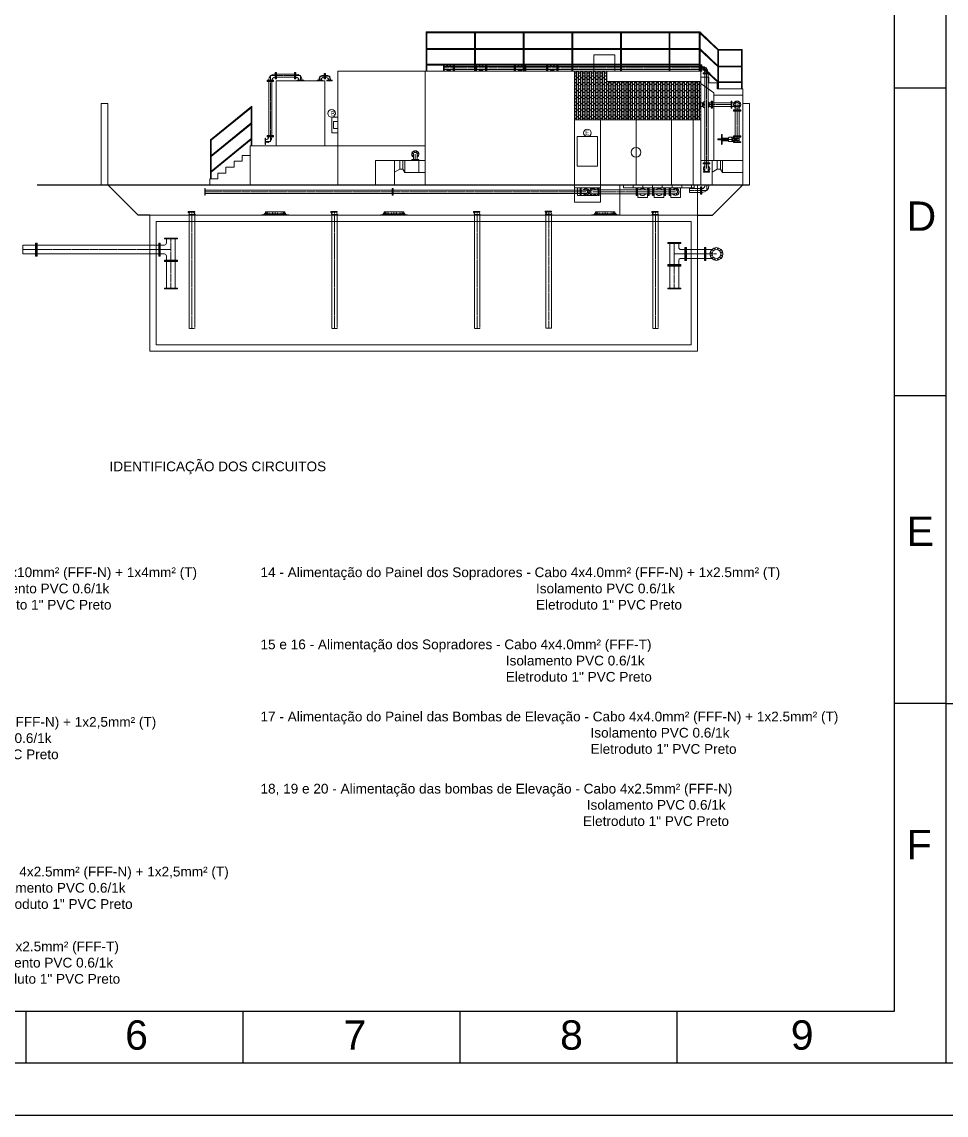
# Model space of a CAD drawing. Header units: millimetres. Extents: x 100 to 940, y 100 to 694.
# Drawn here: x 477.7 to 745, y 100 to 416.1 of the extents above; entities that cross this region are included whole.
import ezdxf

# ---------------------------------------------------------------- set-up
doc = ezdxf.new("R2010")
doc.units = ezdxf.units.MM
for name, pattern in [('CENTER', [2, 1.25, -0.25, 0.25, -0.25]), ('SGC_DASHDOT', [1, 0.5, -0.25, 0, -0.25]), ('SGC_HIDDEN', [0.375, 0.25, -0.125])]:
    doc.linetypes.add(name, pattern=pattern)
for name, color, linetype, lineweight in [('Centro', 1, 'CENTER', 5), ('COTAS', 5, 'Continuous', 5), ('M-EQUIPAMENTOS', 1, 'Continuous', 9), ('PAREDE', 7, 'Continuous', 9), ('SGC-Conexoes (Desenho Unifilar)', 6, 'Continuous', 5), ('SGC-Conexoes (Furos)', 9, 'Continuous', 5), ('SGC-Conexoes (Linhas Externas)', 6, 'Continuous', 9), ('SGC-EIXOS', 9, 'SGC_DASHDOT', 9), ('SGC-PONTAS', 2, 'SGC_HIDDEN', 9), ('SGC-Tubos (Desenho Bifilar)', 6, 'Continuous', 9), ('SGC-Valvulas (Acionamento)', 2, 'Continuous', 9), ('SGC-Valvulas (Linhas Externas)', 3, 'Continuous', 9), ('Solo', 14, 'Continuous', 30)]:
    doc.layers.add(name, color=color, linetype=linetype, lineweight=lineweight)
doc.layers.add('selo', color=7, linetype='Continuous')
doc.styles.add('Notes', font='arial.ttf', dxfattribs={"height": 3})
doc.styles.get("Standard").update_dxf_attribs({"font": 'arial.ttf'})

# ---------------------------------------------------------------- blocks, each defined once
blk = doc.blocks.new('BB-1-CA06-N10-D250-S0-L3800')
at = {"layer": 'SGC-EIXOS'}
blk.add_line((1900, 0), (-1900, 0), dxfattribs=at)
at = {"layer": 'SGC-Tubos (Desenho Bifilar)'}
for p, q in [((1878, 137), (-1878, 137)), ((1878, -137), (-1878, -137))]:
    blk.add_line(p, q, dxfattribs=at)
for points in [[(-1900, -200), (-1900, 200), (-1878, 200), (-1878, -200)], [(1900, -200), (1900, 200), (1878, 200), (1878, -200)]]:
    blk.add_lwpolyline(points, close=True, dxfattribs=at)
blk = doc.blocks.new('BB-1-CD13-N10-D250-S0', base_point=(347580, 18630))
at = {"layer": 'SGC-Conexoes (Linhas Externas)'}
blk.add_lwpolyline([(347370, 18430), (347370, 18830), (347392, 18830), (347392, 18430)], close=True, dxfattribs=at)
for points in [[(347684, 18767), (347392, 18767)], [(347684, 18493), (347392, 18493)]]:
    blk.add_lwpolyline(points, dxfattribs=at)
at = {"layer": 'SGC-EIXOS'}
blk.add_line((347790, 18630), (347370, 18630), dxfattribs=at)
at = {"layer": 'SGC-PONTAS'}
blk.add_lwpolyline([(347684, 18493), (347790, 18493), (347790, 18767), (347684, 18767)], dxfattribs=at)
blk = doc.blocks.new('BB-1-CG01-N10-D250-S250', base_point=(276853, 44976))
at = {"layer": 'SGC-Conexoes (Linhas Externas)'}
blk.add_line((276525, 44839), (277181, 44839), dxfattribs=at)
for points in [[(276716, 45304), (276716, 45177, -0.414214), (276653, 45113), (276525, 45113)], [(276990, 45304), (276990, 45177, 0.414214), (277054, 45113), (277181, 45113)]]:
    blk.add_lwpolyline(points, format="xyb", dxfattribs=at)
for points in [[(276653, 45326), (277053, 45326), (277053, 45304), (276653, 45304)], [(276503, 44776), (276503, 45176), (276525, 45176), (276525, 44776)], [(277203, 44776), (277203, 45176), (277181, 45176), (277181, 44776)]]:
    blk.add_lwpolyline(points, close=True, dxfattribs=at)
at = {"layer": 'SGC-EIXOS'}
for p, q in [((276853, 44976), (276853, 45326)), ((277203, 44976), (276503, 44976))]:
    blk.add_line(p, q, dxfattribs=at)
blk = doc.blocks.new('BB-1-CA06-N10-D250-S0-L600')
at = {"layer": 'SGC-EIXOS'}
blk.add_line((300, 0), (-300, 0), dxfattribs=at)
at = {"layer": 'SGC-Tubos (Desenho Bifilar)'}
for p, q in [((278, 137), (-278, 137)), ((278, -137), (-278, -137))]:
    blk.add_line(p, q, dxfattribs=at)
for points in [[(-300, -200), (-300, 200), (-278, 200), (-278, -200)], [(300, -200), (300, 200), (278, 200), (278, -200)]]:
    blk.add_lwpolyline(points, close=True, dxfattribs=at)
blk = doc.blocks.new('BB-4-CB01-N10-D250-S0', base_point=(358329, 37189))
at = {"layer": 'SGC-Conexoes (Furos)'}
for centre in [(358160, 37234), (358160, 37144), (358206, 37313), (358284, 37358), (358375, 37358), (358453, 37313), (358499, 37234), (358499, 37144), (358206, 37065), (358284, 37020), (358375, 37020), (358453, 37065)]:
    blk.add_circle(centre, 11.5, dxfattribs=at)
at = {"layer": 'SGC-Conexoes (Linhas Externas)'}
for p, q in [((358657, 37326), (358475, 37326)), ((358657, 37052), (358475, 37052))]:
    blk.add_line(p, q, dxfattribs=at)
blk.add_lwpolyline([(358679, 37389), (358657, 37389), (358657, 36989), (358679, 36989)], close=True, dxfattribs=at)
for radius in [200, 137]:
    blk.add_circle((358329, 37189), radius, dxfattribs=at)
at = {"layer": 'SGC-EIXOS'}
blk.add_line((358329, 37189), (358679, 37189), dxfattribs=at)
blk = doc.blocks.new('BB-1-CA06-N10-D250-S0-L727')
at = {"layer": 'SGC-EIXOS'}
blk.add_line((363.5, 0), (-363.5, 0), dxfattribs=at)
at = {"layer": 'SGC-Tubos (Desenho Bifilar)'}
for p, q in [((341.5, 137), (-341.5, 137)), ((341.5, -137), (-341.5, -137))]:
    blk.add_line(p, q, dxfattribs=at)
for points in [[(-363.5, -200), (-363.5, 200), (-341.5, 200), (-341.5, -200)], [(363.5, -200), (363.5, 200), (341.5, 200), (341.5, -200)]]:
    blk.add_lwpolyline(points, close=True, dxfattribs=at)
blk = doc.blocks.new('BB-1-CA06-N10-D250-S0-L864')
at = {"layer": 'SGC-EIXOS'}
blk.add_line((432, 0), (-432, 0), dxfattribs=at)
at = {"layer": 'SGC-Tubos (Desenho Bifilar)'}
for p, q in [((410, 137), (-410, 137)), ((410, -137), (-410, -137))]:
    blk.add_line(p, q, dxfattribs=at)
for points in [[(-432, -200), (-432, 200), (-410, 200), (-410, -200)], [(432, -200), (432, 200), (410, 200), (410, -200)]]:
    blk.add_lwpolyline(points, close=True, dxfattribs=at)
blk = doc.blocks.new('BB-2-LC01-N0-D0-S0', base_point=(-106625, -46704))
at = {"layer": 'SGC-Conexoes (Linhas Externas)'}
for p, q in [((-107045, -46798), (-106205, -46798)), ((-107045, -46804), (-107045, -46798)), ((-107045, -46804), (-106205, -46804)), ((-106979, -46798), (-106926, -46735)), ((-106975, -46798), (-106921, -46735)), ((-106930, -46798), (-106904, -46735)), ((-106926, -46735), (-106921, -46735)), ((-106925, -46704), (-106325, -46704)), ((-106925, -46704), (-106925, -46735)), ((-106925, -46798), (-106900, -46735)), ((-106921, -46795), (-106921, -46735)), ((-106330, -46771), (-106920, -46771)), ((-106920, -46771), (-106920, -46779)), ((-106920, -46779), (-106330, -46779)), ((-106904, -46735), (-106900, -46735)), ((-106900, -46798), (-106900, -46735)), ((-106884, -46798), (-106869, -46735)), ((-106882, -46704), (-106369, -46704)), ((-106882, -46704), (-106882, -46771)), ((-106879, -46798), (-106865, -46735)), ((-106869, -46735), (-106865, -46735)), ((-106865, -46798), (-106865, -46735)), ((-106822, -46798), (-106812, -46735)), ((-106817, -46798), (-106807, -46735)), ((-106812, -46735), (-106807, -46735)), ((-106807, -46798), (-106807, -46735)), ((-106787, -46771), (-106787, -46779)), ((-106764, -46771), (-106764, -46779)), ((-106708, -46798), (-106701, -46735)), ((-106703, -46798), (-106697, -46735)), ((-106701, -46735), (-106697, -46735)), ((-106697, -46798), (-106697, -46735)), ((-106547, -46798), (-106554, -46735)), ((-106549, -46735), (-106554, -46735)), ((-106554, -46798), (-106554, -46735)), ((-106543, -46798), (-106549, -46735)), ((-106487, -46771), (-106487, -46779)), ((-106464, -46771), (-106464, -46779)), ((-106439, -46735), (-106443, -46735)), ((-106433, -46798), (-106443, -46735)), ((-106443, -46798), (-106443, -46735)), ((-106429, -46798), (-106439, -46735)), ((-106382, -46735), (-106386, -46735)), ((-106371, -46798), (-106386, -46735)), ((-106386, -46798), (-106386, -46735)), ((-106367, -46798), (-106382, -46735)), ((-106369, -46704), (-106369, -46771)), ((-106325, -46798), (-106351, -46735)), ((-106347, -46735), (-106351, -46735)), ((-106351, -46798), (-106351, -46735)), ((-106321, -46798), (-106347, -46735)), ((-106330, -46771), (-106330, -46779)), ((-106276, -46798), (-106329, -46735)), ((-106325, -46735), (-106329, -46735)), ((-106329, -46795), (-106329, -46735)), ((-106325, -46704), (-106325, -46735)), ((-106271, -46798), (-106325, -46735)), ((-106205, -46804), (-106205, -46798)), ((-106205, -46804), (-106205, -46798))]:
    blk.add_line(p, q, dxfattribs=at)
at = {"layer": 'SGC-EIXOS'}
blk.add_line((-106625, -46704), (-106625, -46804), dxfattribs=at)
blk = doc.blocks.new('BB-4-CC01-N10-D80-S0', base_point=(-221981, 241938))
at = {"layer": 'SGC-Conexoes (Furos)'}
for centre in [(-222011, 242011), (-222011, 241864), (-221950, 242011), (-221950, 241864), (-221907, 241968), (-221907, 241907)]:
    blk.add_ellipse(centre, major_axis=(-9.5, 0), ratio=1, dxfattribs=at)
at = {"layer": 'SGC-Conexoes (Linhas Externas)'}
for p, q in [((-222127, 241987), (-221981, 241987)), ((-222127, 241889), (-221981, 241889))]:
    blk.add_line(p, q, dxfattribs=at)
blk.add_lwpolyline([(-222146, 242038), (-222127, 242038), (-222127, 241838), (-222146, 241838)], close=True, dxfattribs=at)
for radius, start, end in [(100, 209.3406, 150.6594), (49, 270, 90)]:
    blk.add_arc((-221981, 241938), radius, start, end, dxfattribs=at)
at = {"layer": 'SGC-EIXOS'}
blk.add_line((-222146, 241938), (-221981, 241938), dxfattribs=at)
blk = doc.blocks.new('BB-1-CA06-N10-D80-S0-L5800')
at = {"layer": 'SGC-EIXOS'}
blk.add_line((2900, 0), (-2900, 0), dxfattribs=at)
at = {"layer": 'SGC-Tubos (Desenho Bifilar)'}
for p, q in [((2881, 49), (-2881, 49)), ((2881, -49), (-2881, -49))]:
    blk.add_line(p, q, dxfattribs=at)
for points in [[(-2900, -100), (-2900, 100), (-2881, 100), (-2881, -100)], [(2900, -100), (2900, 100), (2881, 100), (2881, -100)]]:
    blk.add_lwpolyline(points, close=True, dxfattribs=at)
blk = doc.blocks.new('BB-1-CC01-N10-D50-S0', base_point=(-174500, -10107))
at = {"layer": 'SGC-Conexoes (Linhas Externas)'}
for points in [[(-174650, -10025), (-174631, -10025), (-174631, -10190), (-174650, -10190)], [(-174418, -10257), (-174418, -10238), (-174583, -10238), (-174583, -10257)]]:
    blk.add_lwpolyline(points, close=True, dxfattribs=at)
for radius in [164, 98]:
    blk.add_arc((-174631, -10238), radius, 360, 90, dxfattribs=at)
at = {"layer": 'SGC-EIXOS'}
for p, q in [((-174650, -10107), (-174500, -10107)), ((-174500, -10107), (-174500, -10257))]:
    blk.add_line(p, q, dxfattribs=at)
blk = doc.blocks.new('BB-1-CC01-N10-D80-S0', base_point=(373179.552, 32989.429))
at = {"layer": 'SGC-Conexoes (Linhas Externas)'}
for points in [[(373179.387, 32989.529), (373179.406, 32989.529), (373179.406, 32989.329), (373179.387, 32989.329)], [(373179.652, 32989.264), (373179.652, 32989.283), (373179.452, 32989.283), (373179.452, 32989.264)]]:
    blk.add_lwpolyline(points, close=True, dxfattribs=at)
for radius in [0.195, 0.097]:
    blk.add_arc((373179.406, 32989.283), radius, 360, 90, dxfattribs=at)
at = {"layer": 'SGC-EIXOS'}
for p, q in [((373179.387, 32989.429), (373179.552, 32989.429)), ((373179.552, 32989.429), (373179.552, 32989.264))]:
    blk.add_line(p, q, dxfattribs=at)
blk = doc.blocks.new('BB-1-CA06-N10-D80-S0-L600')
at = {"layer": 'SGC-EIXOS'}
blk.add_line((300, 0), (-300, 0), dxfattribs=at)
at = {"layer": 'SGC-Tubos (Desenho Bifilar)'}
for p, q in [((281, 49), (-281, 49)), ((281, -49), (-281, -49))]:
    blk.add_line(p, q, dxfattribs=at)
for points in [[(-300, -100), (-300, 100), (-281, 100), (-281, -100)], [(300, -100), (300, 100), (281, 100), (281, -100)]]:
    blk.add_lwpolyline(points, close=True, dxfattribs=at)
blk = doc.blocks.new('BB-1-CA06-N10-D80-S0-L1700')
at = {"layer": 'SGC-EIXOS'}
blk.add_line((850, 0), (-850, 0), dxfattribs=at)
at = {"layer": 'SGC-Tubos (Desenho Bifilar)'}
for p, q in [((831, 49), (-831, 49)), ((831, -49), (-831, -49))]:
    blk.add_line(p, q, dxfattribs=at)
for points in [[(-850, -100), (-850, 100), (-831, 100), (-831, -100)], [(850, -100), (850, 100), (831, 100), (831, -100)]]:
    blk.add_lwpolyline(points, close=True, dxfattribs=at)
blk = doc.blocks.new('BB-1-CA06-N10-D100-S0-L619')
at = {"layer": 'SGC-EIXOS'}
blk.add_line((309.5, 0), (-309.5, 0), dxfattribs=at)
at = {"layer": 'SGC-Tubos (Desenho Bifilar)'}
for p, q in [((290.5, 59), (-290.5, 59)), ((290.5, -59), (-290.5, -59))]:
    blk.add_line(p, q, dxfattribs=at)
for points in [[(-309.5, -110), (-309.5, 110), (-290.5, 110), (-290.5, -110)], [(309.5, -110), (309.5, 110), (290.5, 110), (290.5, -110)]]:
    blk.add_lwpolyline(points, close=True, dxfattribs=at)
blk = doc.blocks.new('BB-4-CC01-N10-D100-S0', base_point=(9653, 38781))
at = {"layer": 'SGC-Conexoes (Furos)'}
for centre in [(9619, 38864), (9688, 38864), (9736, 38816), (9619, 38698), (9688, 38698), (9736, 38747)]:
    blk.add_ellipse(centre, major_axis=(-9.5, 0), ratio=1, dxfattribs=at)
at = {"layer": 'SGC-Conexoes (Linhas Externas)'}
for p, q in [((9492, 38840), (9653, 38840)), ((9492, 38722), (9653, 38722))]:
    blk.add_line(p, q, dxfattribs=at)
blk.add_lwpolyline([(9473, 38891), (9492, 38891), (9492, 38671), (9473, 38671)], close=True, dxfattribs=at)
for radius, start, end in [(110, 212.4364, 147.5636), (59, 270, 90)]:
    blk.add_arc((9653, 38781), radius, start, end, dxfattribs=at)
at = {"layer": 'SGC-EIXOS'}
blk.add_line((9473, 38781), (9653, 38781), dxfattribs=at)
blk = doc.blocks.new('BB-1-EH01-N10-D100-S0', base_point=(440692, 47249))
at = {"layer": 'SGC-EIXOS'}
for p, q in [((440692, 47249), (440692, 47849)), ((440787, 47249), (440597, 47249))]:
    blk.add_line(p, q, dxfattribs=at)
at = {"layer": 'SGC-Valvulas (Acionamento)'}
blk.add_lwpolyline([(440736, 47714), (440838, 47714, 0.414214), (440842, 47718), (440842, 47725, 0.414214), (440838, 47729), (440546, 47729, 0.414214), (440542, 47725), (440542, 47718, 0.414214), (440546, 47714), (440648, 47714)], format="xyb", dxfattribs=at)
blk.add_lwpolyline([(440707, 47729), (440707, 47849), (440677, 47849), (440677, 47729)], close=True, dxfattribs=at)
at = {"layer": 'SGC-Valvulas (Linhas Externas)'}
for p, q in [((440648, 47714), (440736, 47714)), ((440648, 47517), (440648, 47714)), ((440736, 47704), (440648, 47704)), ((440736, 47694), (440648, 47694)), ((440736, 47684), (440648, 47684)), ((440736, 47547), (440648, 47547)), ((440659, 47547), (440659, 47684)), ((440681, 47547), (440681, 47684)), ((440703, 47547), (440703, 47684)), ((440725, 47547), (440725, 47684)), ((440736, 47517), (440736, 47714)), ((440616, 47308), (440625, 47308)), ((440625, 47308), (440625, 47359)), ((440736, 47537), (440648, 47537)), ((440736, 47527), (440648, 47527)), ((440758, 47308), (440758, 47359)), ((440768, 47308), (440758, 47308)), ((440768, 47190), (440616, 47190))]:
    blk.add_line(p, q, dxfattribs=at)
for points in [[(440597, 47139), (440597, 47359), (440616, 47359), (440616, 47139)], [(440787, 47139), (440787, 47359), (440768, 47359), (440768, 47139)]]:
    blk.add_lwpolyline(points, close=True, dxfattribs=at)
blk.add_lwpolyline([(440727, 47212), (440727, 47318, -0.198912), (440734, 47334), (440752, 47352, 0.198912), (440758, 47368), (440758, 47495, 0.414214), (440736, 47517), (440648, 47517, 0.414214), (440625, 47495), (440625, 47368, 0.198912), (440632, 47352), (440650, 47334, -0.198912), (440657, 47318), (440657, 47212, 0.414214), (440679, 47190), (440705, 47190, 0.414214)], format="xyb", close=True, dxfattribs=at)
for points in [[(440625, 47438), (440650, 47413, -0.198912), (440657, 47397), (440657, 47327)], [(440758, 47438), (440734, 47413, 0.198912), (440727, 47397), (440727, 47327)]]:
    blk.add_lwpolyline(points, format="xyb", dxfattribs=at)
blk = doc.blocks.new('BB-1-CA06-N10-D100-S0-L800')
at = {"layer": 'SGC-EIXOS'}
blk.add_line((400, 0), (-400, 0), dxfattribs=at)
at = {"layer": 'SGC-Tubos (Desenho Bifilar)'}
for p, q in [((381, 59), (-381, 59)), ((381, -59), (-381, -59))]:
    blk.add_line(p, q, dxfattribs=at)
for points in [[(-400, -110), (-400, 110), (-381, 110), (-381, -110)], [(400, -110), (400, 110), (381, 110), (381, -110)]]:
    blk.add_lwpolyline(points, close=True, dxfattribs=at)
blk = doc.blocks.new('BB-1-CC01-N10-D100-S0', base_point=(35554, 16637))
at = {"layer": 'SGC-Conexoes (Linhas Externas)'}
for points in [[(35374, 16747), (35393, 16747), (35393, 16527), (35374, 16527)], [(35664, 16457), (35664, 16476), (35444, 16476), (35444, 16457)]]:
    blk.add_lwpolyline(points, close=True, dxfattribs=at)
for radius in [220, 102]:
    blk.add_arc((35393, 16476), radius, 0, 90, dxfattribs=at)
at = {"layer": 'SGC-EIXOS'}
for p, q in [((35374, 16637), (35554, 16637)), ((35554, 16637), (35554, 16457))]:
    blk.add_line(p, q, dxfattribs=at)
blk = doc.blocks.new('BB-1-CD13-N10-D100-S0', base_point=(18535, 26959))
at = {"layer": 'SGC-Conexoes (Linhas Externas)'}
blk.add_lwpolyline([(18355, 26849), (18355, 27069), (18374, 27069), (18374, 26849)], close=True, dxfattribs=at)
for points in [[(18620, 27018), (18374, 27018)], [(18620, 26900), (18374, 26900)]]:
    blk.add_lwpolyline(points, dxfattribs=at)
at = {"layer": 'SGC-EIXOS'}
blk.add_line((18715, 26959), (18355, 26959), dxfattribs=at)
at = {"layer": 'SGC-PONTAS'}
blk.add_lwpolyline([(18620, 26900), (18715, 26900), (18715, 27018), (18620, 27018)], dxfattribs=at)
blk = doc.blocks.new('BB-1-CA06-N10-D80-S0-L4432')
at = {"layer": 'SGC-EIXOS'}
blk.add_line((2216, 0), (-2216, 0), dxfattribs=at)
at = {"layer": 'SGC-Tubos (Desenho Bifilar)'}
for p, q in [((2197, 49), (-2197, 49)), ((2197, -49), (-2197, -49))]:
    blk.add_line(p, q, dxfattribs=at)
for points in [[(-2216, -100), (-2216, 100), (-2197, 100), (-2197, -100)], [(2216, -100), (2216, 100), (2197, 100), (2197, -100)]]:
    blk.add_lwpolyline(points, close=True, dxfattribs=at)
blk = doc.blocks.new('BB-1-CA06-N10-D80-S0-L680')
at = {"layer": 'SGC-EIXOS'}
blk.add_line((340, 0), (-340, 0), dxfattribs=at)
at = {"layer": 'SGC-Tubos (Desenho Bifilar)'}
for p, q in [((321, 49), (-321, 49)), ((321, -49), (-321, -49))]:
    blk.add_line(p, q, dxfattribs=at)
for points in [[(-340, -100), (-340, 100), (-321, 100), (-321, -100)], [(340, -100), (340, 100), (321, 100), (321, -100)]]:
    blk.add_lwpolyline(points, close=True, dxfattribs=at)
blk = doc.blocks.new('BB-1-CA06-N10-D80-S0-L880')
at = {"layer": 'SGC-EIXOS'}
blk.add_line((440, 0), (-440, 0), dxfattribs=at)
at = {"layer": 'SGC-Tubos (Desenho Bifilar)'}
for p, q in [((421, 49), (-421, 49)), ((421, -49), (-421, -49))]:
    blk.add_line(p, q, dxfattribs=at)
for points in [[(-440, -100), (-440, 100), (-421, 100), (-421, -100)], [(440, -100), (440, 100), (421, 100), (421, -100)]]:
    blk.add_lwpolyline(points, close=True, dxfattribs=at)
blk = doc.blocks.new('BB-5-CG01-N10-D80-S50', base_point=(-100684, -49226))
at = {"layer": 'SGC-Conexoes (Linhas Externas)'}
for p, q in [((-100543, -49177), (-100825, -49177)), ((-100543, -49275), (-100825, -49275))]:
    blk.add_line(p, q, dxfattribs=at)
for points in [[(-100844, -49326), (-100844, -49126), (-100825, -49126), (-100825, -49326)], [(-100524, -49326), (-100524, -49126), (-100543, -49126), (-100543, -49326)]]:
    blk.add_lwpolyline(points, close=True, dxfattribs=at)
for start, end in [(36.4371, 143.5629), (216.4371, 323.5629)]:
    blk.add_arc((-100684, -49226), 82.5, start, end, dxfattribs=at)
at = {"layer": 'SGC-EIXOS'}
blk.add_line((-100524, -49226), (-100844, -49226), dxfattribs=at)
blk = doc.blocks.new('BB-5-CG01-N10-D100-S100', base_point=(439327, 47808))
at = {"layer": 'SGC-Conexoes (Linhas Externas)'}
for p, q in [((439488, 47867), (439166, 47867)), ((439488, 47749), (439166, 47749))]:
    blk.add_line(p, q, dxfattribs=at)
for points in [[(439147, 47698), (439147, 47918), (439166, 47918), (439166, 47698)], [(439507, 47698), (439507, 47918), (439488, 47918), (439488, 47698)]]:
    blk.add_lwpolyline(points, close=True, dxfattribs=at)
for start, end in [(32.4364, 147.5636), (212.4364, 327.5636)]:
    blk.add_arc((439327, 47808), 110, start, end, dxfattribs=at)
at = {"layer": 'SGC-EIXOS'}
blk.add_line((439507, 47808), (439147, 47808), dxfattribs=at)
blk = doc.blocks.new('BB-1-CA06-N10-D100-S0-L150')
at = {"layer": 'SGC-EIXOS'}
blk.add_line((75, 0), (-75, 0), dxfattribs=at)
at = {"layer": 'SGC-Tubos (Desenho Bifilar)'}
for p, q in [((56, 59), (-56, 59)), ((56, -59), (-56, -59))]:
    blk.add_line(p, q, dxfattribs=at)
for points in [[(-75, -110), (-75, 110), (-56, 110), (-56, -110)], [(75, -110), (75, 110), (56, 110), (56, -110)]]:
    blk.add_lwpolyline(points, close=True, dxfattribs=at)
blk = doc.blocks.new('BB-1-CA06-N10-D100-S0-L1174')
at = {"layer": 'SGC-EIXOS'}
blk.add_line((587.035, 0), (-587.035, 0), dxfattribs=at)
at = {"layer": 'SGC-Tubos (Desenho Bifilar)'}
for p, q in [((568.035, 59), (-568.035, 59)), ((568.035, -59), (-568.035, -59))]:
    blk.add_line(p, q, dxfattribs=at)
for points in [[(-587.035, -110), (-587.035, 110), (-568.035, 110), (-568.035, -110)], [(587.035, -110), (587.035, 110), (568.035, 110), (568.035, -110)]]:
    blk.add_lwpolyline(points, close=True, dxfattribs=at)
blk = doc.blocks.new('BB-1-GA01-N0-D0-S0', base_point=(134464, 232532))
at = {"layer": 'SGC-Conexoes (Linhas Externas)'}
for p, q in [((134351, 232646), (134351, 232622)), ((134383, 232646), (134351, 232646)), ((134385, 232582), (134351, 232622)), ((134367, 232549), (134561, 232549)), ((134367, 232532), (134561, 232532)), ((134379, 232646), (134379, 232624)), ((134379, 232646), (134549, 232646)), ((134414, 232646), (134414, 232624)), ((134414, 232624), (134514, 232624)), ((134514, 232646), (134514, 232624)), ((134549, 232646), (134549, 232624))]:
    blk.add_line(p, q, dxfattribs=at)
for points in [[(134367, 232532), (134367, 232549, -0.137976), (134368, 232554), (134402, 232609, 0.58566), (134393, 232624), (134379, 232624)], [(134561, 232532), (134561, 232549, 0.137976), (134559, 232554), (134526, 232609, -0.58566), (134534, 232624), (134549, 232624)]]:
    blk.add_lwpolyline(points, format="xyb", dxfattribs=at)
at = {"layer": 'SGC-EIXOS'}
blk.add_line((134464, 232532), (134464, 232646), dxfattribs=at)
blk = doc.blocks.new('BB-1-CA12-N0-D150-S0-L3500')
at = {"layer": 'SGC-EIXOS'}
blk.add_line((1750, 0), (-1750, 0), dxfattribs=at)
at = {"layer": 'SGC-PONTAS'}
for points in [[(-1649.5, -85), (-1750, -85), (-1750, 85), (-1649.5, 85)], [(1649.5, -85), (1750, -85), (1750, 85), (1649.5, 85)]]:
    blk.add_lwpolyline(points, dxfattribs=at)
at = {"layer": 'SGC-Tubos (Desenho Bifilar)'}
for p, q in [((1649.5, 85), (-1649.5, 85)), ((1649.5, -85), (-1649.5, -85))]:
    blk.add_line(p, q, dxfattribs=at)
blk = doc.blocks.new('BB-1-CA06-N10-D80-S0-L2775')
at = {"layer": 'SGC-EIXOS'}
blk.add_line((1387.565, 0), (-1387.565, 0), dxfattribs=at)
at = {"layer": 'SGC-Tubos (Desenho Bifilar)'}
for p, q in [((1368.565, 49), (-1368.565, 49)), ((1368.565, -49), (-1368.565, -49))]:
    blk.add_line(p, q, dxfattribs=at)
for points in [[(-1387.565, -100), (-1387.565, 100), (-1368.565, 100), (-1368.565, -100)], [(1387.565, -100), (1387.565, 100), (1368.565, 100), (1368.565, -100)]]:
    blk.add_lwpolyline(points, close=True, dxfattribs=at)
blk = doc.blocks.new('BB-2-CB01-N10-D80-S0', base_point=(169216, 215615))
at = {"layer": 'SGC-Conexoes (Furos)'}
for centre in [(169142, 215646), (169142, 215585), (169289, 215646), (169289, 215585)]:
    blk.add_circle(centre, 9.5, dxfattribs=at)
at = {"layer": 'SGC-Conexoes (Linhas Externas)'}
blk.add_line((169126, 215524), (169306, 215524), dxfattribs=at)
blk.add_line((169126, 215524), (169306, 215524), dxfattribs=at)
blk.add_lwpolyline([(169316, 215780), (169316, 215761), (169116, 215761), (169116, 215780)], close=True, dxfattribs=at)
blk.add_lwpolyline([(169167, 215761), (169167, 215565, -0.414214), (169126, 215524), (169126, 215505), (169306, 215505), (169306, 215524, -0.414214), (169265, 215565), (169265, 215761)], format="xyb", dxfattribs=at)
for start, end in [(119.3406, 232.3051), (307.6949, 60.6594)]:
    blk.add_arc((169216, 215615), 100, start, end, dxfattribs=at)
at = {"layer": 'SGC-EIXOS'}
blk.add_line((169216, 215615), (169216, 215780), dxfattribs=at)

msp = doc.modelspace()

# ---------------------------------------------------------------- hatches: boundary and pattern name
at = {"layer": 'PAREDE'}
h = msp.add_hatch(dxfattribs=at)
h.set_pattern_fill('AR-BRELM', color=256, scale=0.234375, angle=90)
h.set_pattern_definition([(90, (1601.227, 833.1416), (-1.2501563, 8e-17), [1.7871094, -0.0878906]), (90, (1600.6996, 833.1416), (-1.2501563, 8e-17), [1.7871094, -0.0878906]), (90, (1600.6019, 833.6104), (-1.2501563, 8e-17), [0.8496094, -0.0878906]), (90, (1600.0746, 833.6104), (-1.2501563, 8e-17), [0.8496094, -0.0878906]), (180, (1601.227, 833.1416), (-2e-16, -1.875), [0.5273438, -0.7228125]), (180, (1601.227, 833.0538), (-2e-16, -1.875), [0.5273438, -0.7228125]), (180, (1600.6019, 833.6104), (-1e-16, -0.9375), [0.5273438, -0.7228125]), (180, (1600.6019, 833.5225), (-1e-16, -0.9375), [0.5273438, -0.7228125])])
h.paths.add_polyline_path([(646.86, 398.86), (646.86, 401.86), (643.11, 401.86), (637.49, 401.86), (637.49, 387.8), (674.05, 387.8), (674.05, 391.17), (673.87, 391.17), (673.87, 393.23), (674.05, 393.23), (674.05, 398.86)])

# ---------------------------------------------------------------- linework, layer by layer
for p, q in [((745, 115), (745, 679)), ((745, 397), (730, 397)), ((745, 308), (730, 308)), ((745, 219), (730, 219)), ((478.89, 115), (478.89, 130)), ((541.67, 115), (541.67, 130)), ((604.44, 115), (604.44, 130)), ((667.22, 115), (667.22, 130))]:
    msp.add_line(p, q)
for points in [[(100, 100), (940, 100), (940, 693.94), (100, 693.94)], [(150, 679), (925, 679), (925, 115), (150, 115)], [(165, 664), (730, 664), (730, 130), (165, 130)]]:
    msp.add_lwpolyline(points, close=True)
at = {"color": 2, "lineweight": 20}
for points in [[(569.05, 384.05), (567.28, 384.05), (567.28, 388.57), (569.05, 388.57)], [(638.3, 382.94), (644.21, 382.94), (644.21, 374.36), (638.3, 374.36)]]:
    msp.add_lwpolyline(points, close=True, dxfattribs=at)
for centre in [(567.28, 389.67), (641.26, 384.03)]:
    msp.add_circle(centre, 1.1, dxfattribs=at)
at = {"layer": 'Centro'}
for p, q in [((594.69, 401.86), (594.69, 413.11)), ((673.72, 413.11), (594.69, 413.11)), ((608.75, 401.91), (608.75, 413.16)), ((608.75, 401.86), (608.75, 413.11)), ((622.81, 401.86), (622.81, 413.11)), ((636.88, 401.86), (636.88, 413.11)), ((650.94, 401.86), (650.94, 413.11)), ((665, 401.86), (665, 413.11)), ((673.72, 401.86), (673.72, 413.11)), ((679.06, 408.05), (673.72, 413.11)), ((594.69, 401.86), (594.69, 408.3)), ((594.69, 408.3), (673.72, 408.3)), ((608.75, 401.91), (608.75, 408.35)), ((679.06, 403.24), (673.72, 408.3)), ((679.06, 396.8), (679.06, 408.05)), ((685.91, 408.05), (679.06, 408.05)), ((685.91, 396.8), (685.91, 408.05)), ((594.36, 401.86), (594.69, 401.86)), ((594.69, 401.86), (594.69, 403.73)), ((594.69, 403.73), (673.72, 403.73)), ((595.02, 401.86), (594.69, 401.86)), ((608.42, 401.91), (608.75, 401.91)), ((608.42, 401.86), (608.75, 401.86)), ((608.75, 401.91), (608.75, 403.79)), ((609.08, 401.91), (608.75, 401.91)), ((609.08, 401.86), (608.75, 401.86)), ((622.49, 401.86), (622.81, 401.86)), ((623.14, 401.86), (622.81, 401.86)), ((636.55, 401.86), (636.88, 401.86)), ((637.2, 401.86), (636.88, 401.86)), ((650.61, 401.86), (650.94, 401.86)), ((651.27, 401.86), (650.94, 401.86)), ((664.67, 401.86), (665, 401.86)), ((665.33, 401.86), (665, 401.86)), ((673.39, 401.86), (673.72, 401.86)), ((679.06, 398.67), (673.72, 403.73)), ((674.05, 401.86), (673.72, 401.86)), ((685.91, 403.24), (679.06, 403.24)), ((685.91, 398.67), (679.06, 398.67)), ((678.74, 396.8), (679.06, 396.8)), ((679.39, 396.8), (679.06, 396.8)), ((685.58, 396.8), (685.91, 396.8)), ((686.24, 396.8), (685.91, 396.8)), ((544.06, 391.55), (532.35, 381.98)), ((544.06, 380.3), (544.06, 391.55)), ((543.99, 386.74), (532.28, 377.18)), ((544.06, 380.3), (544.06, 386.74)), ((543.93, 382.17), (532.21, 372.61)), ((532.35, 370.73), (532.35, 381.98)), ((543.74, 380.3), (544.06, 380.3)), ((544.06, 380.3), (544.06, 382.17)), ((544.39, 380.3), (544.06, 380.3)), ((532.35, 370.73), (532.35, 377.17)), ((532.02, 370.73), (532.35, 370.73)), ((532.35, 370.73), (532.35, 372.61)), ((532.67, 370.73), (532.35, 370.73))]:
    msp.add_line(p, q, dxfattribs=at)
at = {"layer": 'M-EQUIPAMENTOS'}
for p, q in [((565.3, 399.05), (551.24, 399.05)), ((551.24, 399.05), (551.24, 380.3)), ((565.3, 399.05), (565.3, 380.3)), ((586.95, 373.53), (585.45, 372.66)), ((586.95, 373.53), (586.95, 376.08)), ((587.88, 373.53), (586.95, 373.53)), ((587.88, 373.53), (587.88, 376.08)), ((588.44, 372.56), (587.88, 373.53)), ((678.82, 373.53), (677.33, 372.66)), ((678.82, 373.53), (678.82, 376.08)), ((679.76, 373.53), (678.82, 373.53)), ((679.76, 373.53), (679.76, 376.08)), ((680.31, 372.56), (679.76, 373.53))]:
    msp.add_line(p, q, dxfattribs=at)
at = {"layer": 'PAREDE'}
for p, q in [((643.11, 406.55), (643.11, 401.86)), ((643.11, 401.86), (643.11, 406.55)), ((643.11, 406.55), (649.2, 406.55)), ((649.2, 406.55), (649.2, 401.86)), ((649.2, 406.55), (649.2, 401.86)), ((569.05, 380.3), (569.05, 401.86)), ((569.05, 401.86), (643.11, 401.86)), ((594.36, 401.86), (596.24, 401.86)), ((594.36, 401.86), (594.36, 369.05)), ((637.49, 401.86), (637.49, 364.02)), ((649.2, 401.86), (643.11, 401.86)), ((646.86, 401.86), (646.86, 398.86)), ((649.2, 401.86), (674.05, 401.86)), ((674.05, 400.17), (674.05, 401.86)), ((674.05, 401.86), (674.05, 400.17)), ((565.3, 399.05), (563.89, 399.05)), ((646.86, 398.86), (674.05, 398.86)), ((674.05, 400.17), (674.05, 369.05)), ((674.05, 400.17), (676.39, 400.17)), ((674.05, 398.35), (677.8, 395.61)), ((676.39, 400.17), (676.39, 398.48)), ((676.39, 398.48), (678.74, 398.48)), ((678.74, 398.48), (678.74, 396.8)), ((677.8, 395.61), (677.8, 376.08)), ((678.74, 396.8), (686.24, 396.8)), ((686.24, 396.8), (686.24, 369.05)), ((686.24, 396.8), (686.24, 369.05)), ((500.61, 369.05), (500.61, 392.48)), ((502.49, 392.48), (500.61, 392.48)), ((502.49, 369.05), (502.49, 392.48)), ((678.74, 394.92), (677.8, 394.92)), ((678.74, 394.92), (686.24, 394.92)), ((683.05, 392.76), (684.55, 392.76)), ((688.11, 392.48), (686.24, 392.48)), ((688.11, 392.48), (688.11, 369.05)), ((683.05, 391.65), (684.55, 391.65)), ((637.49, 387.8), (674.05, 387.8)), ((644.99, 369.05), (644.99, 387.8)), ((644.99, 387.8), (665.61, 387.8)), ((655.3, 387.8), (655.3, 369.05)), ((665.61, 387.8), (665.61, 369.05)), ((671.81, 387.8), (671.81, 369.05)), ((543.74, 380.3), (543.74, 369.05)), ((543.74, 380.3), (569.05, 380.3)), ((569.05, 380.3), (594.36, 380.3)), ((569.05, 380.3), (569.05, 369.05)), ((543.74, 377.48), (541.39, 377.48)), ((541.39, 377.48), (541.39, 375.8)), ((539.05, 374.11), (536.7, 374.11)), ((536.7, 374.11), (536.7, 372.42)), ((541.39, 375.8), (539.05, 375.8)), ((539.05, 375.8), (539.05, 374.11)), ((579.94, 376.08), (594.36, 376.08)), ((579.94, 376.08), (579.94, 369.05)), ((585.45, 369.05), (585.45, 376.08)), ((585.45, 372.66), (585.45, 376.08)), ((588.44, 376.08), (588.44, 372.56)), ((588.44, 372.56), (588.44, 376.08)), ((588.44, 372.56), (588.44, 376.08)), ((594.36, 376.08), (592.49, 376.08)), ((592.49, 376.08), (592.49, 372.56)), ((674.05, 376.08), (686.24, 376.08)), ((677.33, 369.05), (677.33, 376.08)), ((677.33, 372.66), (677.33, 376.08)), ((680.31, 376.08), (680.31, 372.56)), ((680.31, 372.56), (680.31, 376.08)), ((680.31, 372.56), (680.31, 376.08)), ((534.36, 370.73), (532.02, 370.73)), ((532.02, 370.73), (532.02, 369.05)), ((536.7, 372.42), (534.36, 372.42)), ((534.36, 372.42), (534.36, 370.73)), ((588.44, 372.56), (594.36, 372.56)), ((680.31, 372.56), (686.24, 372.56)), ((650.61, 369.05), (532.02, 369.05)), ((637.49, 369.05), (637.49, 364.02)), ((644.99, 368.11), (637.49, 368.11)), ((638.42, 368.11), (638.42, 365.89)), ((644.05, 368.11), (644.05, 367.51)), ((644.99, 369.05), (644.99, 364.02)), ((644.99, 369.05), (644.99, 368.11)), ((651.66, 369.05), (650.61, 369.05)), ((650.61, 369.05), (650.61, 360.32)), ((651.66, 368.11), (651.66, 369.05)), ((672.17, 369.05), (651.66, 369.05)), ((672.17, 368.11), (651.66, 368.11)), ((654.47, 368.11), (654.47, 369.05)), ((655.83, 367.51), (655.83, 368.11)), ((657.29, 368.11), (657.29, 369.05)), ((658.65, 368.11), (658.65, 367.51)), ((660.1, 368.11), (660.1, 369.05)), ((660.58, 367.51), (660.58, 368.11)), ((662.91, 368.11), (662.91, 369.05)), ((663.39, 368.11), (663.39, 367.51)), ((665.37, 367.51), (665.37, 368.11)), ((665.72, 368.11), (665.72, 369.05)), ((666.81, 368.11), (668.68, 368.11)), ((668.19, 368.11), (668.19, 365.3)), ((668.54, 368.11), (668.54, 369.05)), ((671.35, 368.11), (671.35, 369.05)), ((673.11, 369.05), (672.17, 369.05)), ((672.17, 369.05), (672.17, 368.11)), ((673.11, 369.05), (673.11, 360.26)), ((644.99, 364.02), (637.49, 364.02)), ((638.42, 365.89), (644.05, 365.89)), ((644.05, 366.41), (644.05, 365.89)), ((655.83, 365.3), (655.83, 366.41)), ((658.65, 365.3), (655.83, 365.3)), ((658.65, 366.41), (658.65, 365.3)), ((660.58, 365.3), (660.58, 366.41)), ((663.39, 365.3), (660.58, 365.3)), ((663.39, 366.41), (663.39, 365.3)), ((665.37, 365.3), (665.37, 366.41)), ((668.19, 365.3), (665.37, 365.3)), ((514.67, 320.89), (514.67, 360.26)), ((673.11, 360.26), (514.67, 360.26)), ((516.55, 322.76), (516.55, 358.39)), ((619.67, 358.39), (516.55, 358.39)), ((671.24, 358.39), (610.16, 358.39)), ((671.24, 322.76), (671.24, 358.39)), ((673.11, 320.89), (673.11, 360.26)), ((619.67, 322.76), (516.55, 322.76)), ((671.24, 322.76), (619.67, 322.76)), ((673.11, 320.89), (514.67, 320.89))]:
    msp.add_line(p, q, dxfattribs=at)
for centre, radius in [((684.55, 392.2), 1.03), ((684.55, 392.2), 0.553), ((655.3, 378.42), 1.41)]:
    msp.add_circle(centre, radius, dxfattribs=at)
at = {"layer": 'selo', "color": 0}
msp.add_line((745, 219), (925, 219), dxfattribs=at)
msp.add_lwpolyline([(745, 115), (745, 219), (925, 219), (925, 115)], close=True, dxfattribs=at)
at = {"layer": 'SGC-Conexoes (Desenho Unifilar)'}
for p, q in [((594.57, 401.86), (594.57, 413.23)), ((594.57, 413.23), (673.77, 413.23)), ((594.81, 401.86), (594.81, 412.99)), ((594.81, 412.99), (673.67, 412.99)), ((608.63, 413.11), (608.63, 401.86)), ((608.87, 413.11), (608.87, 401.86)), ((622.7, 413.11), (622.7, 401.86)), ((622.93, 413.11), (622.93, 401.86)), ((636.76, 413.11), (636.76, 401.86)), ((636.99, 413.11), (636.99, 401.86)), ((650.82, 413.11), (650.82, 401.86)), ((651.06, 413.11), (651.06, 401.86)), ((664.88, 413.11), (664.88, 401.86)), ((665.12, 413.11), (665.12, 401.86)), ((673.6, 413.11), (673.6, 401.86)), ((673.67, 412.99), (679.02, 407.93)), ((673.77, 413.23), (679.11, 408.16)), ((673.84, 413.11), (673.84, 401.86)), ((594.69, 408.42), (673.77, 408.42)), ((594.69, 408.18), (673.67, 408.18)), ((673.67, 408.18), (679.02, 403.12)), ((673.77, 408.42), (679.11, 403.35)), ((678.95, 408.05), (678.95, 396.8)), ((679.02, 407.93), (685.91, 407.93)), ((679.11, 408.16), (685.91, 408.16)), ((679.18, 408.05), (679.18, 396.8)), ((685.79, 408.05), (685.79, 396.8)), ((686.03, 408.05), (686.03, 396.8)), ((594.69, 403.85), (673.77, 403.85)), ((594.69, 403.62), (673.67, 403.62)), ((673.67, 403.62), (679.02, 398.55)), ((673.77, 403.85), (679.11, 398.79)), ((679.02, 403.12), (685.91, 403.12)), ((679.11, 403.35), (685.91, 403.35)), ((679.02, 398.55), (685.91, 398.55)), ((679.11, 398.79), (685.91, 398.79)), ((532.23, 382.04), (544.18, 391.79)), ((532.46, 381.93), (543.95, 391.3)), ((543.95, 391.3), (543.95, 380.3)), ((544.18, 391.79), (544.18, 380.3)), ((543.92, 386.83), (532.27, 377.33)), ((544.07, 386.65), (532.42, 377.15)), ((532.23, 370.73), (532.23, 382.04)), ((543.85, 382.26), (532.27, 372.81)), ((544, 382.08), (532.42, 372.63)), ((532.46, 370.73), (532.46, 381.93))]:
    msp.add_line(p, q, dxfattribs=at)
msp.add_lwpolyline([(569.05, 385.27), (567.84, 385.27), (567.84, 387.35), (569.05, 387.35)], close=True, dxfattribs=at)
msp.add_circle((685.91, 408.05), 0.117, dxfattribs=at)
at = {"layer": 'SGC-Conexoes (Furos)'}
for centre in [(674.78, 392.53), (676.34, 392.53), (674.78, 391.88), (676.34, 391.88)]:
    msp.add_circle(centre, 0.0891, dxfattribs=at)
for centre in [(675.23, 392.98), (675.23, 391.42)]:
    msp.add_arc(centre, 0.0891, 80.8367, 279.1633, dxfattribs=at)
for centre in [(674.78, 392.53), (674.78, 391.88)]:
    msp.add_ellipse(centre, major_axis=(0.0891, 0), ratio=1, dxfattribs=at)
for centre in [(675.23, 392.98), (675.23, 391.42)]:
    msp.add_ellipse(centre, major_axis=(0.0891, 0), ratio=1, start_param=1.382586, end_param=4.900599, dxfattribs=at)
at = {"layer": 'SGC-Conexoes (Linhas Externas)'}
for p, q in [((674.05, 392.76), (674.69, 392.76)), ((677.06, 392.76), (676.17, 392.76)), ((674.05, 391.65), (674.69, 391.65)), ((677.06, 391.65), (676.17, 391.65))]:
    msp.add_line(p, q, dxfattribs=at)
for points in [[(673.87, 391.17), (674.05, 391.17), (674.05, 393.23), (673.87, 393.23)], [(677.24, 391.17), (677.06, 391.17), (677.06, 393.23), (677.24, 393.23)]]:
    msp.add_lwpolyline(points, close=True, dxfattribs=at)
for centre, radius, start, end in [((675.55, 392.2), 1.03, 107.2743, 252.7257), ((675.56, 392.2), 1.03, 107.4186, 252.5814), ((675.56, 392.2), 0.553, 123.9254, 236.0746), ((675.55, 392.2), 0.553, 123.6163, 236.3837), ((675.56, 392.2), 1.03, 306.2676, 53.7324), ((675.55, 392.2), 1.03, 32.4364, 53.5612), ((675.55, 392.2), 1.03, 306.4388, 327.5636)]:
    msp.add_arc(centre, radius, start, end, dxfattribs=at)
at = {"layer": 'SGC-EIXOS'}
for p, q in [((675.25, 392.2), (673.87, 392.2)), ((677.24, 392.2), (676.11, 392.2))]:
    msp.add_line(p, q, dxfattribs=at)
at = {"layer": 'Solo'}
for p, q in [((482.07, 369.05), (688.11, 369.05)), ((502.49, 369.05), (511.27, 360.26)), ((686.24, 369.05), (677.45, 360.26)), ((514.67, 360.26), (511.27, 360.26)), ((673.11, 360.26), (677.45, 360.26))]:
    msp.add_line(p, q, dxfattribs=at)

# ---------------------------------------------------------------- block references
at = {"layer": 'SGC-Conexoes (Linhas Externas)'}
for name, p, xscale, yscale, zscale, rotation in [('BB-1-CC01-N10-D80-S0', (549.55, 400.59), 9.375, 9.375, 9.375, 90), ('BB-4-CC01-N10-D100-S0', (684.55, 392.2), 0.009375000000000001, 0.009375000000000001, 0.009375000000000001, 90), ('BB-1-CC01-N10-D80-S0', (549.55, 381.56), 9.375, 9.375, 9.375, 270), ('BB-4-CC01-N10-D100-S0', (591.45, 377.84), 0.009375000000000001, 0.009375000000000001, 0.009375000000000001, 90), ('BB-4-CC01-N10-D100-S0', (642.82, 366.96), 0.009375000000000001, 0.009375000000000001, 0.009375000000000001, 180), ('BB-1-CC01-N10-D100-S0', (675.83, 367.36), 0.009375000000000001, 0.009375000000000001, 0.009375000000000001, 270), ('BB-1-CG01-N10-D250-S250', (520.77, 350.3), 0.009375000000000001, 0.009375000000000001, 0.009375000000000001, 90), ('BB-1-CG01-N10-D250-S250', (666.37, 349.01), 0.009375000000000001, 0.009375000000000001, 0.009375000000000001, 270), ('BB-4-CB01-N10-D250-S0', (678.56, 349.01), 0.009375000000000001, 0.009375000000000001, 0.009375000000000001, 180)]:
    msp.add_blockref(name, p, dxfattribs=dict(at, xscale=xscale, yscale=yscale, zscale=zscale, rotation=rotation))
for name, p, xscale, yscale, zscale in [('BB-1-CC01-N10-D80-S0', (558.27, 400.59), 9.375, 9.375, 9.375), ('BB-5-CG01-N10-D80-S50', (601.11, 402.8), 0.009375000000000001, 0.009375000000000001, 0.009375000000000001), ('BB-5-CG01-N10-D80-S50', (610.49, 402.8), 0.009375000000000001, 0.009375000000000001, 0.009375000000000001), ('BB-5-CG01-N10-D80-S50', (621.74, 402.8), 0.009375000000000001, 0.009375000000000001, 0.009375000000000001), ('BB-5-CG01-N10-D80-S50', (631.11, 402.8), 0.009375000000000001, 0.009375000000000001, 0.009375000000000001), ('BB-1-CC01-N10-D80-S0', (675.71, 402.8), 9.375, 9.375, 9.375), ('BB-1-CC01-N10-D50-S0', (563.89, 400.45), -0.009375000000000001, 0.009375000000000001, 0.009375000000000001), ('BB-1-CC01-N10-D50-S0', (566.7, 400.45), 0.009375000000000001, 0.009375000000000001, 0.009375000000000001), ('BB-2-CB01-N10-D80-S0', (675.71, 373.69), 0.009375000000000001, 0.009375000000000001, 0.009375000000000001), ('BB-4-CC01-N10-D80-S0', (640.85, 366.98), 0.009375000000000001, 0.009375000000000001, 0.009375000000000001), ('BB-5-CG01-N10-D100-S100', (657.2, 366.96), 0.009375000000000001, 0.009375000000000001, 0.009375000000000001), ('BB-5-CG01-N10-D100-S100', (661.97, 366.96), 0.009375000000000001, 0.009375000000000001, 0.009375000000000001), ('BB-4-CC01-N10-D100-S0', (666.75, 366.96), 0.009375000000000001, 0.009375000000000001, 0.009375000000000001), ('BB-1-GA01-N0-D0-S0', (526.86, 360.26), 0.009375000000000001, 0.009375000000000001, 0.009375000000000001), ('BB-2-LC01-N0-D0-S0', (550.92, 361.2), 0.009375000000000001, 0.009375000000000001, 0.009375000000000001), ('BB-1-GA01-N0-D0-S0', (568.11, 360.26), 0.009375000000000001, 0.009375000000000001, 0.009375000000000001), ('BB-2-LC01-N0-D0-S0', (585.3, 361.2), 0.009375000000000001, 0.009375000000000001, 0.009375000000000001), ('BB-1-GA01-N0-D0-S0', (609.36, 360.26), 0.009375000000000001, 0.009375000000000001, 0.009375000000000001), ('BB-1-GA01-N0-D0-S0', (630.05, 360.33), 0.009375000000000001, 0.009375000000000001, 0.009375000000000001), ('BB-2-LC01-N0-D0-S0', (646.39, 361.2), 0.009375000000000001, 0.009375000000000001, 0.009375000000000001), ('BB-1-GA01-N0-D0-S0', (660.92, 360.26), 0.009375000000000001, 0.009375000000000001, 0.009375000000000001)]:
    msp.add_blockref(name, p, dxfattribs=dict(at, xscale=xscale, yscale=yscale, zscale=zscale))
at = {"layer": 'SGC-Tubos (Desenho Bifilar)', "xscale": 0.009375000000000001, "yscale": 0.009375000000000001, "zscale": 0.009375000000000001}
for name, p, rotation in [('BB-1-CA06-N10-D80-S0-L600', (553.91, 400.59), 180), ('BB-1-CA06-N10-D80-S0-L680', (605.8, 402.8), 180), ('BB-1-CA06-N10-D80-S0-L880', (616.11, 402.8), 180), ('BB-1-CA06-N10-D80-S0-L680', (626.42, 402.8), 180), ('BB-1-CA06-N10-D80-S0-L4432', (653.39, 402.8), 180), ('BB-1-CA06-N10-D80-S0-L1700', (549.55, 391.08), 89.99999999999999), ('BB-1-CA06-N10-D80-S0-L2775', (675.71, 388.24), 270), ('BB-1-CA06-N10-D100-S0-L619', (680.14, 392.2), 180), ('BB-1-CA06-N10-D100-S0-L800', (684.55, 386.76), 89.99999999999999), ('BB-1-CA06-N10-D80-S0-L5800', (557.74, 366.98), 180), ('BB-1-CA06-N10-D80-S0-L5800', (612.12, 366.98), 180), ('BB-1-CA12-N0-D150-S0-L3500', (526.86, 343.86), 90), ('BB-1-CA12-N0-D150-S0-L3500', (568.11, 343.86), 90), ('BB-1-CA12-N0-D150-S0-L3500', (609.36, 343.86), 90), ('BB-1-CA12-N0-D150-S0-L3500', (630.05, 343.92), 90), ('BB-1-CA12-N0-D150-S0-L3500', (660.92, 343.86), 90), ('BB-1-CA06-N10-D250-S0-L600', (672.47, 349.01), 180), ('BB-1-CA06-N10-D250-S0-L864', (520.77, 342.96), 89.99999999999999), ('BB-1-CA06-N10-D250-S0-L727', (666.37, 342.32), 89.99999999999999)]:
    msp.add_blockref(name, p, dxfattribs=dict(at, rotation=rotation))
for name, p in [('BB-1-CA06-N10-D100-S0-L1174', (650.01, 366.96)), ('BB-1-CA06-N10-D100-S0-L150', (659.59, 366.96)), ('BB-1-CA06-N10-D100-S0-L150', (664.36, 366.96)), ('BB-1-CA06-N10-D250-S0-L3800', (499.67, 350.3))]:
    msp.add_blockref(name, p, dxfattribs=at)
at = {"layer": 'SGC-Valvulas (Linhas Externas)', "xscale": 0.009375000000000001, "yscale": 0.009375000000000001, "zscale": 0.009375000000000001}
for name, p, rotation in [('BB-1-EH01-N10-D100-S0', (684.55, 382.12), 90), ('BB-1-CD13-N10-D100-S0', (672.46, 367.36), 180), ('BB-1-CD13-N10-D250-S0', (479.89, 350.3), 180)]:
    msp.add_blockref(name, p, dxfattribs=dict(at, rotation=rotation))

# ---------------------------------------------------------------- texts
at = {"style": 'Notes'}
for s, p in [('D', (733.57, 355.71)), ('E', (733.57, 264.61)), ('F', (733.57, 174.01)), ('6', (507.55, 118.93)), ('7', (570.69, 118.93)), ('8', (633.34, 118.93)), ('9', (700.07, 118.93))]:
    msp.add_text(s, height=8.48, dxfattribs=at).set_placement(p)
at = {"layer": 'COTAS', "color": 2, "lineweight": 20, "char_height": 1.34, "attachment_point": 1}
for s, insert in [('B', (566.99, 390.31)), ('E', (640.58, 384.68))]:
    msp.add_mtext_dynamic_manual_height_columns(s, width=1385.5134, gutter_width=0.75, heights=[0], dxfattribs=dict(at, insert=insert))
at = {"layer": 'COTAS', "color": 0, "char_height": 2.8125, "attachment_point": 1}
for s, insert in [('IDENTIFICAÇÃO DOS CIRCUITOS', (503.04, 288.99)), ('2 - Alimentação do Painel de Distribuição da Casa de Sopradores - Cabo 4x10mm² (FFF-N) + 1x4mm² (T)\\P                                                             ^I^I^I^I^I      Isolamento PVC 0.6/1k\\P                                                               ^I^I^I               Eletroduto 1" PVC Preto', (343.73, 258.38)), ('14 - Alimentação do Painel dos Sopradores - Cabo 4x4.0mm² (FFF-N) + 1x2.5mm² (T)\\P                                                                         Isolamento PVC 0.6/1k\\P                                                                         Eletroduto 1" PVC Preto', (546.69, 258.38)), ('15 e 16 - Alimentação dos Sopradores - Cabo 4x4.0mm² (FFF-T)\\P                                                                 Isolamento PVC 0.6/1k\\P                                                                 Eletroduto 1" PVC Preto', (546.69, 237.53)), ('7 e 8 - Alimentação dos Painéis das Bombas Dosadoras - Cabo 4x2.5mm² (FFF-N) + 1x2,5mm² (T)\\P                                                                 ^I^I^I Isolamento PVC 0.6/1k\\P                                                                ^I^I^I Eletroduto 1" PVC Preto', (343.73, 215.11)), ('17 - Alimentação do Painel das Bombas de Elevação - Cabo 4x4.0mm² (FFF-N) + 1x2.5mm² (T)\\P                                                                ^I^I     Isolamento PVC 0.6/1k\\P                                                                 ^I^I     Eletroduto 1" PVC Preto', (546.69, 216.67)), ('18, 19 e 20 - Alimentação das bombas de Elevação - Cabo 4x2.5mm² (FFF-N)\\P                                                                 ^I^I    Isolamento PVC 0.6/1k\\P                                                                 ^I^I   Eletroduto 1" PVC Preto', (546.69, 195.81)), ('11 - Alimentação  do Painel da Bomba de Recirculação e Misturador - Cabo 4x2.5mm² (FFF-N) + 1x2,5mm² (T)\\P                                                                          ^I^I^I^IIsolamento PVC 0.6/1k\\P                                                                         ^I^I^I^IEletroduto 1" PVC Preto', (343.73, 171.83)), ('12 e 13 - Alimentação  da Bomba de Recirculação e do Misturador - Cabo 4x2.5mm² (FFF-T)\\P                                                                            ^I^I^I       Isolamento PVC 0.6/1k\\P                                                                            ^I^I^I       Eletroduto 1" PVC Preto', (343.73, 150.19))]:
    msp.add_mtext_dynamic_manual_height_columns(s, width=4099.9241, gutter_width=0.75, heights=[0], dxfattribs=dict(at, insert=insert))

doc.saveas('drawing.dxf')
